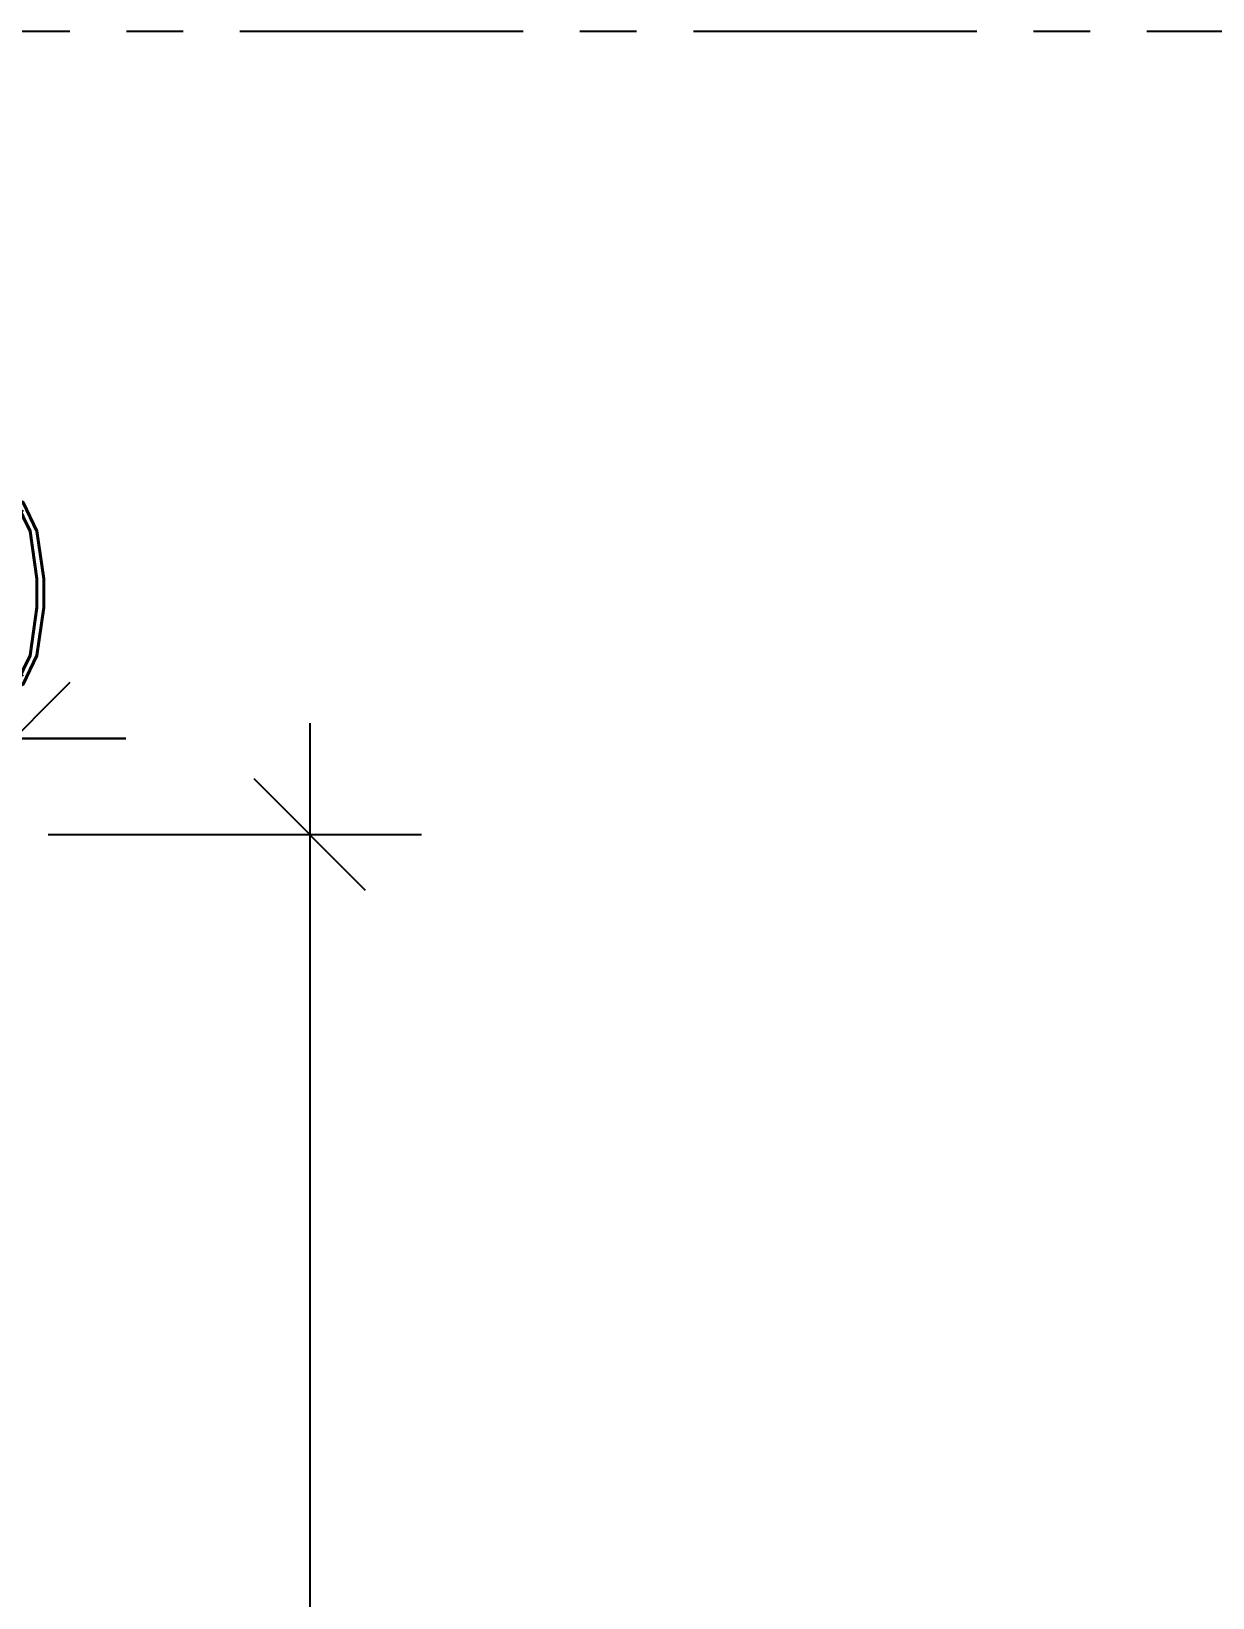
# Model space of a CAD drawing. Header units: millimetres. Extents: x 2061841 to 105821645, y -77612 to 48520811.
# Drawn here: x 105449087 to 105450410, y 48481121 to 48482875 of the extents above; entities that cross this region are included whole.
import ezdxf

# ---------------------------------------------------------------- set-up
doc = ezdxf.new("R2010")
doc.units = ezdxf.units.MM
doc.header["$LTSCALE"] = 10
doc.header["$MEASUREMENT"] = 0
doc.linetypes.add('XR_type A_TYP_GRID$0$CENTER', pattern=[50.8, 31.75, -6.35, 6.35, -6.35])
for name, color, linetype in [('AS-COLS', 2, 'Continuous'), ('DIM', 8, 'Continuous'), ('S-OPENING', 6, 'Continuous'), ('XR_type A_TYP_GRID$0$AS-GRID', 24, 'XR_type A_TYP_GRID$0$CENTER')]:
    doc.layers.add(name, color=color, linetype=linetype)
doc.styles.add('200', font='romand.shx', dxfattribs={"width": 0.8, "height": 225})
doc.dimstyles.new('GR1', dxfattribs={"dimtxt": 225, "dimasz": 125, "dimexe": 125, "dimexo": 100, "dimgap": 50, "dimtad": 1, "dimdec": 0, "dimzin": 3, "dimdsep": 46, "dimtxsty": '200', "dimblk1": 'OBLIQUE', "dimblk2": 'OBLIQUE', "dimsah": 1, "dimcen": 0.0625, "dimdle": 125, "dimclrd": 3, "dimclre": 3, "dimclrt": 2, "dimadec": 0, "dimazin": 0, "dimtfac": 1, "dimtdec": 0, "dimtix": 1, "dimtmove": 0, "dimatfit": 3, "dimfxl": 1, "dimtolj": 1, "dimtzin": 0, "dimarcsym": 0})

# ---------------------------------------------------------------- blocks, each defined once
blk = doc.blocks.new('_Oblique')
at = {"color": 0, "linetype": 'ByBlock', "lineweight": -2}
blk.add_line((-0.5, -0.5), (0.5, 0.5), dxfattribs=at)
blk = doc.blocks.new('*D472')
at = {"layer": 'Defpoints', "color": 0, "transparency": 16777216}
for p in [(26053.1, 3085.8), (26114.6, 485.9), (26446.1, 485.9)]:
    blk.add_point(p, dxfattribs=at)
at = {"layer": 'DIM', "color": 3, "lineweight": -2, "transparency": 16777216}
for p, q in [((26446.1, 3210.8), (26446.1, 360.9)), ((26153.1, 3085.8), (26571.1, 3085.8)), ((26214.6, 485.9), (26571.1, 485.9))]:
    blk.add_line(p, q, dxfattribs=at)
at = {"layer": 'DIM', "color": 3, "linetype": 'ByBlock', "lineweight": -2, "transparency": 16777216, "xscale": 125, "yscale": 125, "zscale": 125}
for p, rotation in [((26446.1, 3085.8), 90), ((26446.1, 485.9), 270)]:
    blk.add_blockref('_Oblique', p, dxfattribs=dict(at, rotation=rotation))
at = {"layer": 'DIM', "color": 2, "transparency": 16777216, "insert": (26283.6, 1785.8), "char_height": 225, "attachment_point": 5, "rotation": 90, "style": '200'}
blk.add_mtext('\\A1;2600', dxfattribs=at)
blk = doc.blocks.new('*D473')
at = {"layer": 'Defpoints', "color": 0, "transparency": 16777216}
for p in [(25764.9, 3193.6), (25764.9, 2560.8), (26114.9, 2560.8)]:
    blk.add_point(p, dxfattribs=at)
at = {"layer": 'DIM', "color": 3, "lineweight": -2, "transparency": 16777216}
for p, q in [((25764.9, 2660.8), (25764.9, 3318.6)), ((26114.9, 2660.8), (26114.9, 3318.6)), ((26239.9, 3193.6), (25639.9, 3193.6)), ((25764.9, 3193.6), (25639.9, 3193.6)), ((26114.9, 3193.6), (26239.9, 3193.6))]:
    blk.add_line(p, q, dxfattribs=at)
at = {"layer": 'DIM', "color": 3, "linetype": 'ByBlock', "lineweight": -2, "transparency": 16777216, "xscale": 125, "yscale": 125, "zscale": 125}
blk.add_blockref('_Oblique', (25764.9, 3193.6), dxfattribs=at)
at = {"layer": 'DIM', "color": 3, "linetype": 'ByBlock', "lineweight": -2, "transparency": 16777216, "xscale": 125, "yscale": 125, "zscale": 125, "rotation": 180}
blk.add_blockref('_Oblique', (26114.9, 3193.6), dxfattribs=at)
at = {"layer": 'DIM', "color": 2, "transparency": 16777216, "insert": (25939.9, 3356.1), "char_height": 225, "attachment_point": 5, "style": '200'}
blk.add_mtext('\\A1;350', dxfattribs=at)
blk = doc.blocks.new('G$CDE8A9FAD')
at = {"layer": 'DIM'}
dim = blk.add_linear_dim(base=(25764.9, 3193.6, 0), p1=(26114.9, 2560.8), p2=(25764.9, 2560.8), dimstyle='GR1', dxfattribs=at)
dim.commit()
dim.dimension.update_dxf_attribs({"geometry": '*D473', "text_midpoint": (25939.9, 3356.1, 0)})
dim = blk.add_linear_dim(base=(26446.1, 485.9, 0), p1=(26053.1, 3085.8), p2=(26114.6, 485.9), angle=90, dimstyle='GR1', dxfattribs=at)
dim.commit()
dim.dimension.update_dxf_attribs({"geometry": '*D472', "text_midpoint": (26283.6, 1785.8, 0)})
blk = doc.blocks.new('TOWER-A TYPICAL FLOOR FRAMING PLAN N')
at = {"layer": 'XR_type A_TYP_GRID$0$AS-GRID'}
blk.add_line((102655331.9, 48580890.1), (102691349.4, 48580890.1), dxfattribs=at)
at = {"layer": 'AS-COLS', "color": 6}
blk.add_blockref('G$CDE8A9FAD', (102659952.3, 48576904.6), dxfattribs=at)

msp = doc.modelspace()

# ---------------------------------------------------------------- block references
at = {"layer": 'S-OPENING'}
msp.add_blockref('TOWER-A TYPICAL FLOOR FRAMING PLAN N', (2763000.3, -98014.7), dxfattribs=at)

doc.saveas('drawing.dxf')
